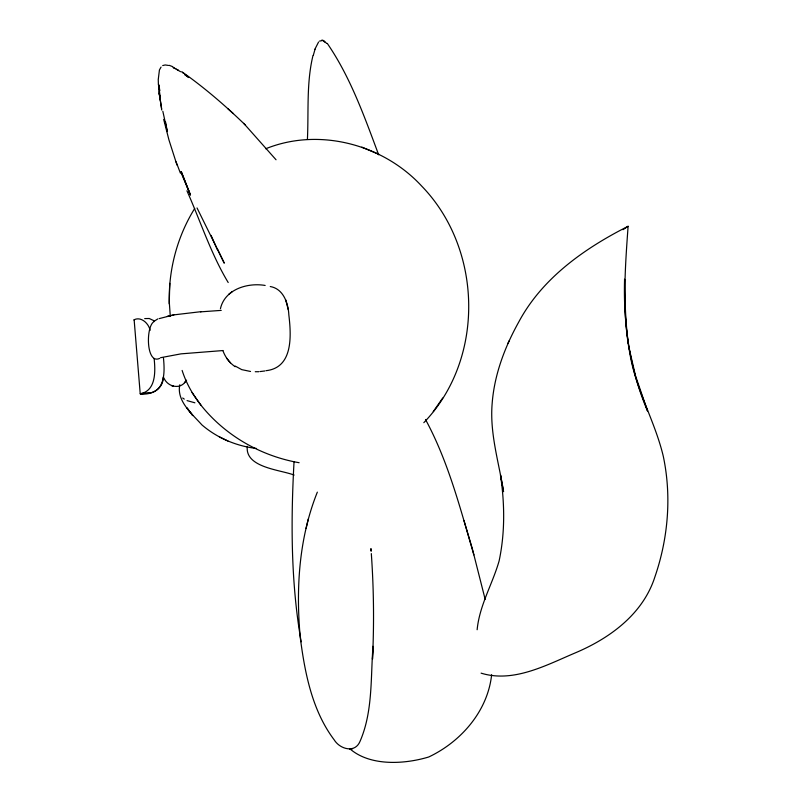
<?xml version="1.0" encoding="UTF-8"?>
<svg xmlns="http://www.w3.org/2000/svg" width="802" height="802" viewBox="0 0 802 802"><rect width="100%" height="100%" fill="white"/><g stroke="black" fill="none" stroke-linecap="round" stroke-linejoin="round"><path stroke-width="1.2" d="M170.275 316.108L169.272 301.843C168.61 269.121 177.412 236.269 194.706 208.46M169.212 303.858L169.803 283.327M307.407 139.448C308.74 111.518 306.324 83.087 312.95 55.679M158.375 78.546L159.428 69.974L161.052 67.087M294.043 461.701C290.745 521.711 290.845 582.452 301.171 641.811M477.14 629.73C479.456 605.38 492.468 584.157 499.105 560.969C505.15 532.598 504.719 503.445 500.468 474.864L503.546 491.666C498.924 462.393 489.591 433.321 492.167 403.356C494.363 374.614 504.769 347.156 518.683 322.123C542.182 278.073 584.518 248.369 628.106 226.274C625.269 265.452 622.412 305.181 628.267 344.188M491.636 674.713C487.786 711.083 461 741.74 428.729 756.988C404.749 764.256 370.474 766.451 350.123 749.008M179.798 384.78C176.34 401.02 192.32 414.143 201.904 424.89C217.182 438.032 236.54 446.153 256.52 448.478M163.257 377.231C163.387 389.211 150.926 395.566 140.22 393.772L134.135 319.737C141.182 316.249 148.751 323.537 150.124 330.314M317.341 492.147C298.875 538.102 295.798 588.778 300.279 637.67C304.91 673.189 312.178 710.702 334.223 739.895C339.777 748.988 354.765 753.619 359.928 741.589C372.96 711.845 370.564 678.001 373 646.292L372.489 659.154C374.193 623.996 373.792 588.708 371.316 553.591M306.063 528.518L308.329 518.944M313.301 55.328L315.056 49.183M247.307 446.333C244.77 467.656 280.279 469.671 294.123 475.065M220.43 308.72C224.73 289.291 247.617 282.424 265.161 285.452M314.875 49.273L318.574 42.015M507.866 343.467L509.38 340.499M423.817 422.674C485.2 358.965 482.834 249.091 421.641 186.034C383.065 144.25 318.915 127.217 265.703 148.771M433.26 411.596L442.684 398.043M163.869 377.872C167.448 386.825 180.219 390.043 185.723 381.201M184.46 382.714L186.585 380.168M228.76 294.304L232.359 291.487M159.668 358.364C146.044 365.05 145.573 326.173 154.104 321.562M154.104 321.261L157.824 318.915M622.974 229.703L628.106 226.274M319.547 41.102L322.494 40.531M159.207 318.605L173.934 314.865L201.142 311.657M160.55 357.702L181.031 353.852L223.086 350.544M142.576 393.331L140.22 393.772L150.255 392.97C165.643 389.682 164.651 370.093 163.458 358.043M266.033 370.684C293.592 367.657 291.176 334.785 288.84 314.875C288.249 303.176 283.437 288.79 270.264 286.535M162.706 65.564L165.192 64.962L168.28 65.413M144.701 318.594L149.222 318.504L153.814 320.65M167.367 316.319L173.934 314.865M260.079 371.557L264.881 370.965M150.215 392.99L140.631 393.712C156.25 390.494 155.428 370.865 154.134 358.644M200.5 311.858L221.242 310.384M255.257 371.727L258.876 371.707M250.535 371.466L241.743 369.632L235.227 366.083M321.833 40.1L323.046 40.311M194.896 402.804L187.077 400.609M299.126 462.714C260.76 456.037 224.801 435.366 200.6 404.729C192.55 394.434 186.104 382.915 182.124 370.434M172.139 385.762L173.342 386.153L171.498 385.531M481.1 673.149C513.41 683.144 546.202 665.159 575.385 652.838C609.931 638.212 642.933 614.101 654.853 577.029C668.176 538.443 671.765 496.237 663.264 456.198C655.384 422.905 637.72 392.88 630.923 359.236C625.68 332.9 625.059 305.933 624.578 279.176C623.234 324.208 629.791 369.532 647.565 411.105L635.485 375.687L628.437 345.371M169.162 65.323L172.871 66.716M379.035 154.395L361.832 147.117M176.34 69.233L180.57 71.729M219.407 436.9L227.868 441.01M178.525 70.285L173.082 67.458L175.257 68.651M323.246 40.872L324.93 42.225M182.686 398.013L184.27 399.105M184.64 74.626L188.721 77.513M182.515 72.19C204.821 87.969 225.603 105.894 245.211 124.911M323.858 40.712L326.615 43.408M235.186 366.704C229.593 362.955 225.422 357.351 223.066 351.075M181.593 71.769L183.397 73.203M185.212 74.646L188.831 77.513M227.728 108.561L233.302 113.603M243.728 123.358L276.038 159.768M327.246 43.368C350.454 77.122 364.419 116.671 378.674 154.826M226.725 358.324L230.425 362.855M192.049 392.549L201.152 405.461M228.199 282.525C210.856 253.723 200.58 221.382 186.936 190.796M425.501 419.486C448.448 461.832 460.388 508.969 473.882 554.884M197.021 207.939L224.279 263.176L217.432 248.961M190.395 194.906L181.382 171.939L190.395 194.906L180.781 171.939M211.076 235.377L217.272 249.422M176.089 161.834L180.39 173.092M176.981 165.042L168.941 139.899L163.688 119.418M463.977 520.558L472.238 548.357L485.16 599.325M285.702 299.828L288.209 309.552M162.836 111.298L167.287 131.598L165.543 121.894M134.135 319.737L134.255 320.369M158.836 85.122L159.869 90.666M159.037 91.929L161.623 108.601M161.753 110.024L159.257 93.503L160.099 99.839M160.089 96.34L158.565 84.511L159.418 94.195M370.965 548.799L371.136 551.195L370.955 548.849M158.245 79.087L158.415 84.972M352.539 748.607L349.562 749.198L352.539 748.607M192.731 415.536L187.097 408.088L192.731 415.536"/></g></svg>
